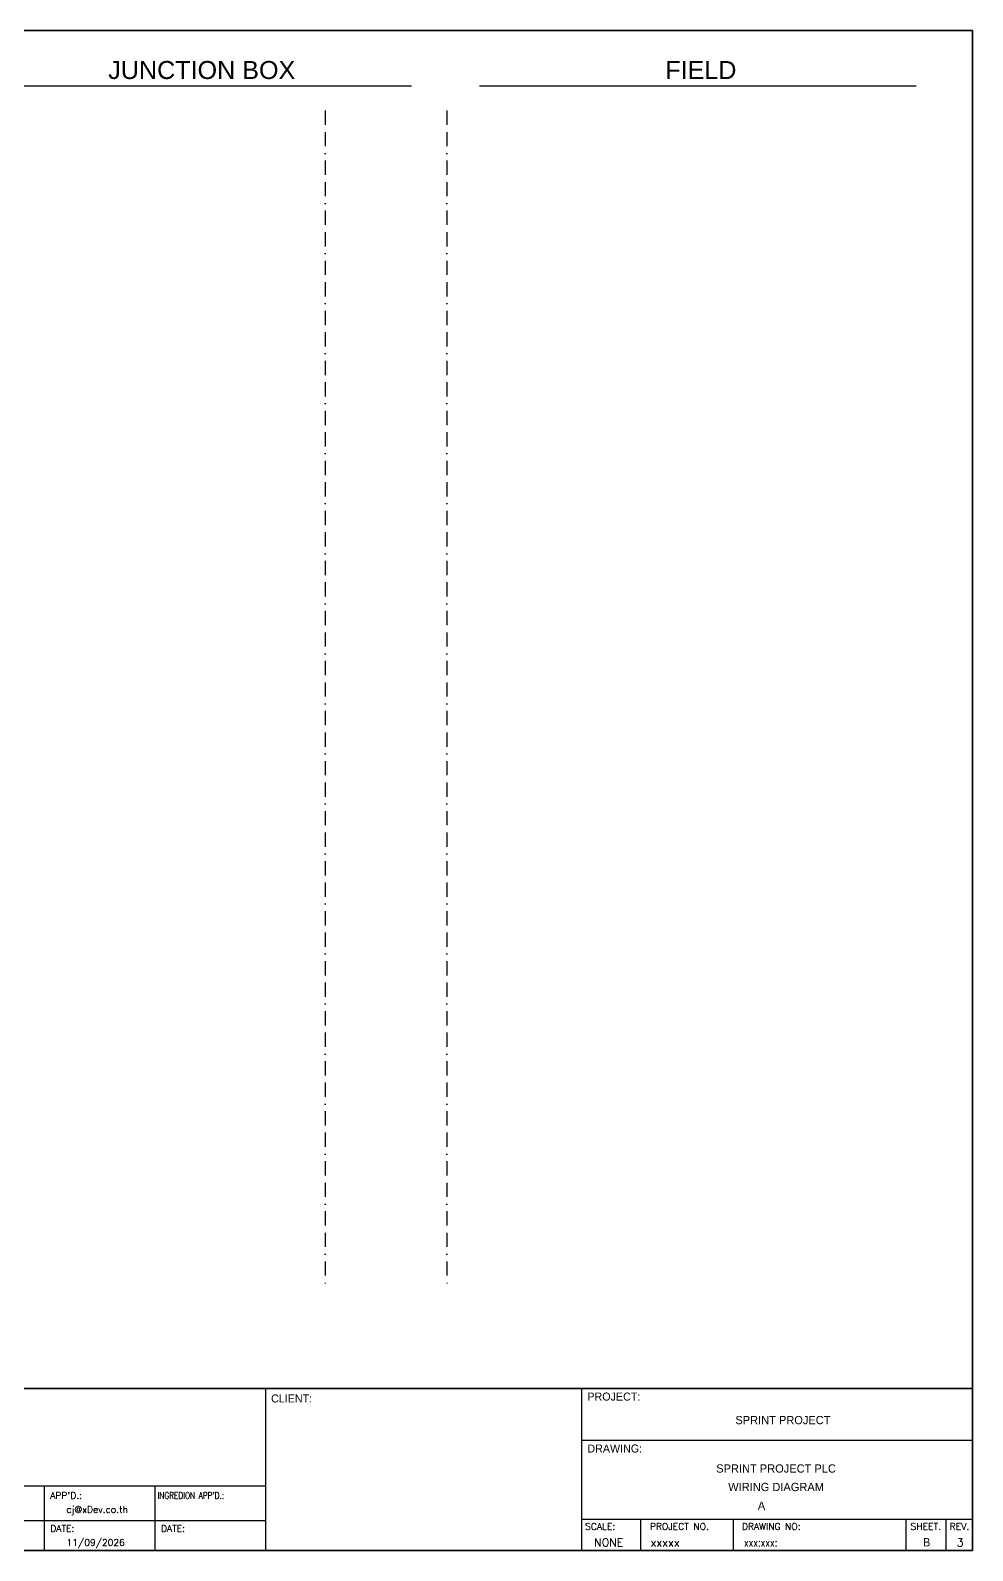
# Model space of a CAD drawing. Header units: millimetres. Extents: x 0 to 62600, y 0 to 14837.
# Drawn here: x 18990 to 20667, y 9013 to 11717 of the extents above; entities that cross this region are included whole.
import ezdxf
from ezdxf.enums import TextEntityAlignment as Align

# ---------------------------------------------------------------- set-up
doc = ezdxf.new("R2010")
doc.units = ezdxf.units.MM
doc.linetypes.add('BORDERX2', pattern=[88.9, 25.4, -12.7, 25.4, -12.7, 0, -12.7])
for name, color, linetype in [('GT_1', 9, 'Continuous'), ('HELPPOINT', 7, 'Continuous'), ('MEMBER', 7, 'Continuous'), ('x01001-FrameArea', 2, 'BORDERX2')]:
    doc.layers.add(name, color=color, linetype=linetype)
doc.styles.add('HTX11', font='O8111901')
doc.styles.add('ROMANS', font='romans.shx', dxfattribs={"width": 0.85, "height": 25})
doc.styles.get("Standard").update_dxf_attribs({"font": 'arial.ttf'})

msp = doc.modelspace()

# ---------------------------------------------------------------- linework, layer by layer
for p, q in [((18891.4, 11618.3), (19668.2, 11618.3)), ((19789.2, 11618.3), (20566, 11618.3))]:
    msp.add_line(p, q)
at = {"color": 4}
for p, q in [((20075.5, 9068.7), (20075.5, 9012.6)), ((20240.8, 9068.7), (20240.8, 9012.6))]:
    msp.add_line(p, q, dxfattribs=at)
at = {"color": 4, "ltscale": 0.5}
for p, q in [((20547.9, 9068.7), (20547.9, 9012.6)), ((20547.9, 9068.7), (20547.9, 9012.6)), ((20619.1, 9068.7), (20619.1, 9012.6)), ((20619.1, 9068.7), (20619.1, 9012.6))]:
    msp.add_line(p, q, dxfattribs=at)
at = {"layer": 'GT_1', "color": 4}
for p, q in [((19409, 9012.6), (19409, 9300.8)), ((19971.3, 9012.6), (19971.3, 9300.8)), ((19971.3, 9012.6), (19971.3, 9300.8)), ((19971.3, 9012.6), (19971.3, 9300.8)), ((19409, 9127), (18622, 9127)), ((19015.5, 9012.6), (19015.5, 9127)), ((19212.3, 9012.6), (19212.3, 9127)), ((19409, 9065.5), (18622, 9065.5)), ((19971.3, 9068.7), (20666.5, 9068.7))]:
    msp.add_line(p, q, dxfattribs=at)
at = {"layer": 'HELPPOINT', "color": 4, "lineweight": 35}
for p, q in [((16773.2, 11716.9), (20666.5, 11716.9)), ((16773.2, 11716.9), (20666.5, 11716.9)), ((20666.5, 11716.9), (20666.5, 9012.6)), ((20666.5, 11716.9), (20666.5, 9012.6)), ((20666.5, 9012.6), (16773.2, 9012.6)), ((20666.5, 9012.6), (16773.2, 9012.6))]:
    msp.add_line(p, q, dxfattribs=at)
at = {"layer": 'HELPPOINT', "color": 4}
for p, q in [((19971.3, 9209.2), (20666.5, 9209.2)), ((19971.3, 9209.2), (20666.5, 9209.2)), ((19971.3, 9068.7), (20666.5, 9068.7))]:
    msp.add_line(p, q, dxfattribs=at)
at = {"layer": 'MEMBER', "color": 4, "lineweight": 35}
msp.add_line((16773.2, 9300.8), (20666.5, 9300.8), dxfattribs=at)
msp.add_line((16773.2, 9300.8), (20666.5, 9300.8), dxfattribs=at)
at = {"layer": 'MEMBER', "color": 4}
for p, q in [((19971.3, 9209.2), (20666.5, 9209.2)), ((19971.3, 9209.2), (20666.5, 9209.2)), ((19971.3, 9068.7), (20666.5, 9068.7)), ((19971.3, 9068.7), (20666.5, 9068.7))]:
    msp.add_line(p, q, dxfattribs=at)
at = {"layer": 'x01001-FrameArea'}
for p, q in [((19514.5, 11574.2), (19514.5, 9487.7)), ((19731.2, 11574.2), (19731.2, 9487.7))]:
    msp.add_line(p, q, dxfattribs=at)

# ---------------------------------------------------------------- texts
at = {"color": 2}
for s, p in [('JUNCTION BOX', (19128.8, 11630.4)), ('FIELD', (20119.7, 11630.4))]:
    msp.add_text(s, height=32, dxfattribs=at).set_placement(p)
at = {"color": 4, "ltscale": 100, "style": 'HTX11'}
for s, p in [('SPRINT PROJECT', (20329.1, 9244.8)), ('SPRINT PROJECT PLC', (20316.9, 9158.7)), ('WIRING DIAGRAM', (20316.9, 9125.8))]:
    msp.add_text(s, height=14.693, dxfattribs=at).set_placement(p, align=Align.MIDDLE_CENTER)
at = {"style": 'HTX11'}
for tag, text, height, p in [('A', 'A', 14.8, (20291, 9092.5)), ('B', 'CHASSIS C2 SLOT 4', 14.821, (20584.8, 9027.5))]:
    msp.add_attdef(tag, text=text, height=height, dxfattribs=at).set_placement(p, align=Align.MIDDLE_CENTER)
at = {"layer": 'GT_1', "color": 4, "style": 'HTX11'}
for s, p in [('CLIENT:', (19418.5, 9276.1)), ('PROJECT:', (19981.2, 9279.5)), ('DRAWING:', (19981.2, 9187.1))]:
    msp.add_text(s, height=14.25, dxfattribs=at).set_placement(p)
at = {"layer": 'MEMBER', "color": 4, "ltscale": 0.8, "style": 'ROMANS'}
for s, height, p in [("APP'D.:", 11.88, (19025.7, 9104.8)), ('cj@xDev.co.th', 11.875, (19054.5, 9079.9)), ('SCALE:', 11.88, (19977.2, 9049.7)), ('PROJECT NO.', 11.875, (20092.4, 9049.7)), ('DRAWING NO:', 11.875, (20256.1, 9049.7)), ('SHEET.', 12, (20555.9, 9049.7)), ('REV.', 12, (20625.8, 9049.7)), ('DATE:', 11.88, (19025.7, 9046.2)), ('11/09/2026', 11.88, (19054.5, 9021.1)), ('DATE:', 11.88, (19222.5, 9046.2)), ('NONE', 14.23, (19993.2, 9020)), ('xxxxx', 14.23, (20093.6, 9020))]:
    msp.add_text(s, height=height, dxfattribs=at).set_placement(p)
at = {"layer": 'MEMBER', "color": 4, "ltscale": 0.8, "style": 'ROMANS', "width": 0.8}
for s, height, p in [("INGREDION APP'D.:", 11.875, (19216.5, 9104.8)), ('xxx:xxx:', 14.23, (20259.8, 9020))]:
    msp.add_text(s, height=height, dxfattribs=at).set_placement(p)
at = {"layer": 'MEMBER', "color": 4, "ltscale": 0.8, "style": 'ROMANS'}
msp.add_text('3', height=14.2, dxfattribs=at).set_placement((20644.4, 9020), align=Align.CENTER)

doc.saveas('drawing.dxf')
